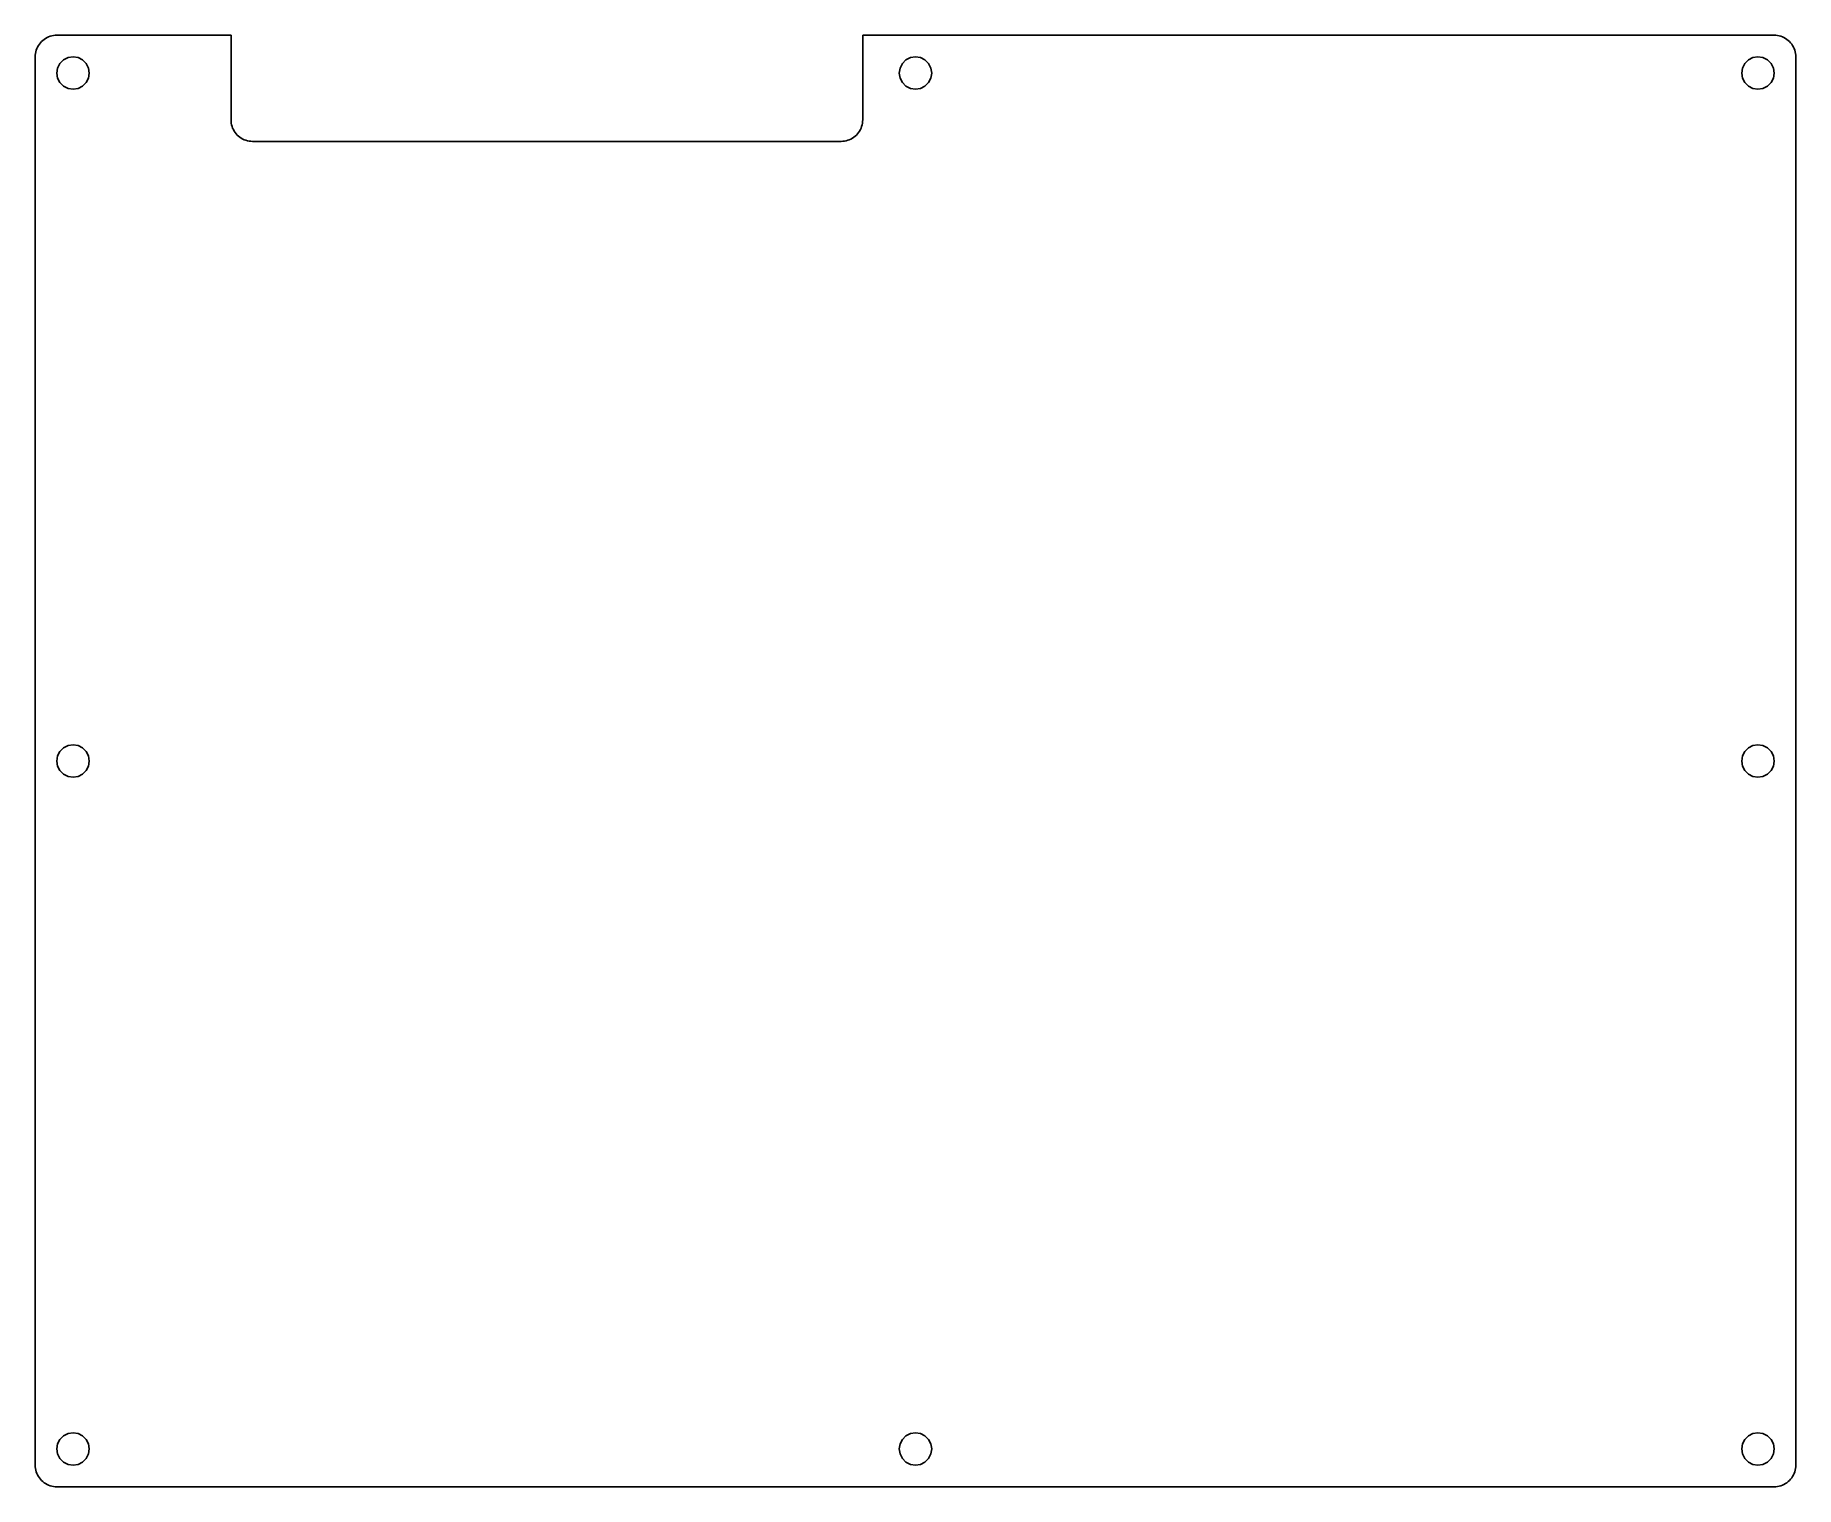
# Model space of a CAD drawing. Extents: x 0 to 163, y 0 to 134.
import ezdxf

# ---------------------------------------------------------------- set-up
doc = ezdxf.new("R2010")
doc.units = 0
doc.layers.get('0').update_dxf_attribs({"true_color": 0xffffff})

msp = doc.modelspace()

# ---------------------------------------------------------------- linework, layer by layer
at = {"color": 0}
for p, q in [((0.48, 133.55), (0.57, 133.67)), ((0.57, 133.67), (0.68, 133.79)), ((0.68, 133.79), (0.8, 133.9)), ((0.8, 133.9), (0.92, 133.99)), ((0.92, 133.99), (1.05, 134.08)), ((1.05, 134.08), (1.19, 134.16)), ((1.19, 134.16), (1.33, 134.22)), ((1.33, 134.22), (1.48, 134.28)), ((1.48, 134.28), (1.63, 134.32)), ((1.63, 134.32), (1.78, 134.35)), ((1.78, 134.35), (1.94, 134.37)), ((1.94, 134.37), (2.09, 134.38)), ((2.09, 134.38), (18.21, 134.38)), ((76.65, 126.55), (76.65, 134.37)), ((76.65, 134.37), (160.97, 134.37)), ((160.97, 134.37), (161.13, 134.37)), ((161.13, 134.37), (161.28, 134.35)), ((161.28, 134.35), (161.44, 134.32)), ((161.44, 134.32), (161.59, 134.28)), ((161.59, 134.28), (161.74, 134.22)), ((161.74, 134.22), (161.88, 134.16)), ((161.88, 134.16), (162.01, 134.08)), ((162.01, 134.08), (162.15, 133.99)), ((162.15, 133.99), (162.27, 133.9)), ((162.27, 133.9), (162.38, 133.79)), ((162.38, 133.79), (162.49, 133.67)), ((162.49, 133.67), (162.59, 133.55)), ((0.09, 2.07), (0.1, 132.37)), ((0.1, 132.53), (0.12, 132.69)), ((0.1, 132.37), (0.1, 132.53)), ((0.12, 132.69), (0.15, 132.84)), ((0.15, 132.84), (0.19, 132.99)), ((0.19, 132.99), (0.25, 133.14)), ((0.25, 133.14), (0.31, 133.28)), ((0.31, 133.28), (0.39, 133.42)), ((0.39, 133.42), (0.48, 133.55)), ((2.71, 132.09), (2.38, 131.75)), ((3.13, 132.3), (2.71, 132.09)), ((3.6, 132.37), (3.13, 132.3)), ((4.06, 132.3), (3.6, 132.37)), ((4.48, 132.09), (4.06, 132.3)), ((4.81, 131.75), (4.48, 132.09)), ((80.65, 132.09), (80.32, 131.75)), ((81.07, 132.3), (80.65, 132.09)), ((81.53, 132.37), (81.07, 132.3)), ((82, 132.3), (81.53, 132.37)), ((82.41, 132.09), (82, 132.3)), ((82.75, 131.75), (82.41, 132.09)), ((158.59, 132.09), (158.26, 131.75)), ((159.01, 132.3), (158.59, 132.09)), ((159.47, 132.37), (159.01, 132.3)), ((159.93, 132.3), (159.47, 132.37)), ((160.35, 132.09), (159.93, 132.3)), ((160.68, 131.75), (160.35, 132.09)), ((162.59, 133.55), (162.68, 133.42)), ((162.68, 133.42), (162.75, 133.28)), ((162.75, 133.28), (162.82, 133.14)), ((162.82, 133.14), (162.87, 132.99)), ((162.87, 132.99), (162.91, 132.84)), ((162.91, 132.84), (162.95, 132.69)), ((162.95, 132.69), (162.96, 132.53)), ((162.96, 132.53), (162.97, 132.37)), ((162.97, 132.37), (162.97, 2.07)), ((2.17, 131.34), (2.09, 130.87)), ((2.09, 130.87), (2.17, 130.41)), ((2.38, 131.75), (2.17, 131.34)), ((2.17, 130.41), (2.38, 129.99)), ((5.02, 131.34), (4.81, 131.75)), ((4.81, 129.99), (5.02, 130.41)), ((5.09, 130.87), (5.02, 131.34)), ((5.02, 130.41), (5.09, 130.87)), ((80.11, 131.34), (80.03, 130.87)), ((80.03, 130.87), (80.11, 130.41)), ((80.32, 131.75), (80.11, 131.34)), ((80.11, 130.41), (80.32, 129.99)), ((82.96, 131.34), (82.75, 131.75)), ((82.75, 129.99), (82.96, 130.41)), ((83.03, 130.87), (82.96, 131.34)), ((82.96, 130.41), (83.03, 130.87)), ((158.04, 131.34), (157.97, 130.87)), ((157.97, 130.87), (158.04, 130.41)), ((158.26, 131.75), (158.04, 131.34)), ((158.04, 130.41), (158.26, 129.99)), ((160.9, 131.34), (160.68, 131.75)), ((160.68, 129.99), (160.9, 130.41)), ((160.97, 130.87), (160.9, 131.34)), ((160.9, 130.41), (160.97, 130.87)), ((2.38, 129.99), (2.71, 129.66)), ((2.71, 129.66), (3.13, 129.45)), ((3.13, 129.45), (3.6, 129.37)), ((3.6, 129.37), (4.06, 129.45)), ((4.06, 129.45), (4.48, 129.66)), ((4.48, 129.66), (4.81, 129.99)), ((80.32, 129.99), (80.65, 129.66)), ((80.65, 129.66), (81.07, 129.45)), ((81.07, 129.45), (81.53, 129.37)), ((81.53, 129.37), (82, 129.45)), ((82, 129.45), (82.41, 129.66)), ((82.41, 129.66), (82.75, 129.99)), ((158.26, 129.99), (158.59, 129.66)), ((158.59, 129.66), (159.01, 129.45)), ((159.01, 129.45), (159.47, 129.37)), ((159.47, 129.37), (159.93, 129.45)), ((159.93, 129.45), (160.35, 129.66)), ((160.35, 129.66), (160.68, 129.99)), ((18.23, 126.24), (18.21, 126.39)), ((18.26, 126.08), (18.23, 126.24)), ((18.31, 125.93), (18.26, 126.08)), ((18.36, 125.78), (18.31, 125.93)), ((18.43, 125.64), (18.36, 125.78)), ((18.5, 125.51), (18.43, 125.64)), ((18.59, 125.37), (18.5, 125.51)), ((76.35, 125.51), (76.27, 125.37)), ((76.43, 125.64), (76.35, 125.51)), ((76.5, 125.78), (76.43, 125.64)), ((76.55, 125.93), (76.5, 125.78)), ((76.59, 126.08), (76.55, 125.93)), ((76.62, 126.24), (76.59, 126.08)), ((76.64, 126.39), (76.62, 126.24)), ((76.65, 126.55), (76.64, 126.39)), ((18.69, 125.25), (18.59, 125.37)), ((18.79, 125.13), (18.69, 125.25)), ((18.91, 125.03), (18.79, 125.13)), ((19.03, 124.93), (18.91, 125.03)), ((19.16, 124.84), (19.03, 124.93)), ((19.3, 124.77), (19.16, 124.84)), ((19.44, 124.7), (19.3, 124.77)), ((19.59, 124.65), (19.44, 124.7)), ((19.74, 124.61), (19.59, 124.65)), ((19.9, 124.57), (19.74, 124.61)), ((20.05, 124.56), (19.9, 124.57)), ((20.21, 124.55), (20.05, 124.56)), ((74.81, 124.56), (74.65, 124.55)), ((74.96, 124.57), (74.81, 124.56)), ((75.12, 124.61), (74.96, 124.57)), ((75.27, 124.65), (75.12, 124.61)), ((75.41, 124.7), (75.27, 124.65)), ((75.56, 124.77), (75.41, 124.7)), ((75.69, 124.84), (75.56, 124.77)), ((75.82, 124.93), (75.69, 124.84)), ((75.95, 125.03), (75.82, 124.93)), ((76.06, 125.13), (75.95, 125.03)), ((76.17, 125.25), (76.06, 125.13)), ((76.27, 125.37), (76.17, 125.25)), ((2.71, 68.44), (2.38, 68.11)), ((3.13, 68.65), (2.71, 68.44)), ((3.6, 68.72), (3.13, 68.65)), ((4.06, 68.65), (3.6, 68.72)), ((4.48, 68.44), (4.06, 68.65)), ((4.81, 68.11), (4.48, 68.44)), ((158.59, 68.44), (158.26, 68.11)), ((159.01, 68.65), (158.59, 68.44)), ((159.47, 68.72), (159.01, 68.65)), ((159.93, 68.65), (159.47, 68.72)), ((160.35, 68.44), (159.93, 68.65)), ((160.68, 68.11), (160.35, 68.44)), ((2.17, 67.69), (2.09, 67.22)), ((2.09, 67.22), (2.17, 66.76)), ((2.38, 68.11), (2.17, 67.69)), ((5.02, 67.69), (4.81, 68.11)), ((5.09, 67.22), (5.02, 67.69)), ((5.02, 66.76), (5.09, 67.22)), ((158.04, 67.69), (157.97, 67.22)), ((157.97, 67.22), (158.04, 66.76)), ((158.26, 68.11), (158.04, 67.69)), ((160.9, 67.69), (160.68, 68.11)), ((160.97, 67.22), (160.9, 67.69)), ((160.9, 66.76), (160.97, 67.22)), ((2.17, 66.76), (2.38, 66.34)), ((2.38, 66.34), (2.71, 66.01)), ((2.71, 66.01), (3.13, 65.8)), ((3.13, 65.8), (3.6, 65.72)), ((3.6, 65.72), (4.06, 65.8)), ((4.06, 65.8), (4.48, 66.01)), ((4.48, 66.01), (4.81, 66.34)), ((4.81, 66.34), (5.02, 66.76)), ((158.04, 66.76), (158.26, 66.34)), ((158.26, 66.34), (158.59, 66.01)), ((158.59, 66.01), (159.01, 65.8)), ((159.01, 65.8), (159.47, 65.72)), ((159.47, 65.72), (159.93, 65.8)), ((159.93, 65.8), (160.35, 66.01)), ((160.35, 66.01), (160.68, 66.34)), ((160.68, 66.34), (160.9, 66.76)), ((3.13, 5), (2.71, 4.79)), ((3.6, 5.07), (3.13, 5)), ((4.06, 5), (3.6, 5.07)), ((4.48, 4.79), (4.06, 5)), ((81.07, 5), (80.65, 4.79)), ((81.53, 5.07), (81.07, 5)), ((82, 5), (81.53, 5.07)), ((82.41, 4.79), (82, 5)), ((159.01, 5), (158.59, 4.79)), ((159.47, 5.07), (159.01, 5)), ((159.93, 5), (159.47, 5.07)), ((160.35, 4.79), (159.93, 5)), ((2.17, 4.04), (2.09, 3.57)), ((2.09, 3.57), (2.17, 3.11)), ((2.38, 4.46), (2.17, 4.04)), ((2.71, 4.79), (2.38, 4.46)), ((4.81, 4.46), (4.48, 4.79)), ((5.02, 4.04), (4.81, 4.46)), ((5.09, 3.57), (5.02, 4.04)), ((5.02, 3.11), (5.09, 3.57)), ((80.11, 4.04), (80.03, 3.57)), ((80.03, 3.57), (80.11, 3.11)), ((80.32, 4.46), (80.11, 4.04)), ((80.65, 4.79), (80.32, 4.46)), ((82.75, 4.46), (82.41, 4.79)), ((82.96, 4.04), (82.75, 4.46)), ((83.03, 3.57), (82.96, 4.04)), ((82.96, 3.11), (83.03, 3.57)), ((158.04, 4.04), (157.97, 3.57)), ((157.97, 3.57), (158.04, 3.11)), ((158.26, 4.46), (158.04, 4.04)), ((158.59, 4.79), (158.26, 4.46)), ((160.68, 4.46), (160.35, 4.79)), ((160.9, 4.04), (160.68, 4.46)), ((160.97, 3.57), (160.9, 4.04)), ((160.9, 3.11), (160.97, 3.57)), ((0.1, 1.92), (0.09, 2.07)), ((0.12, 1.76), (0.1, 1.92)), ((0.15, 1.61), (0.12, 1.76)), ((2.17, 3.11), (2.38, 2.69)), ((2.38, 2.69), (2.71, 2.36)), ((2.71, 2.36), (3.13, 2.15)), ((3.13, 2.15), (3.6, 2.07)), ((3.6, 2.07), (4.06, 2.15)), ((4.06, 2.15), (4.48, 2.36)), ((4.48, 2.36), (4.81, 2.69)), ((4.81, 2.69), (5.02, 3.11)), ((80.11, 3.11), (80.32, 2.69)), ((80.32, 2.69), (80.65, 2.36)), ((80.65, 2.36), (81.07, 2.15)), ((81.07, 2.15), (81.53, 2.07)), ((81.53, 2.07), (82, 2.15)), ((82, 2.15), (82.41, 2.36)), ((82.41, 2.36), (82.75, 2.69)), ((82.75, 2.69), (82.96, 3.11)), ((158.04, 3.11), (158.26, 2.69)), ((158.26, 2.69), (158.59, 2.36)), ((158.59, 2.36), (159.01, 2.15)), ((159.01, 2.15), (159.47, 2.07)), ((159.47, 2.07), (159.93, 2.15)), ((159.93, 2.15), (160.35, 2.36)), ((160.35, 2.36), (160.68, 2.69)), ((160.68, 2.69), (160.9, 3.11)), ((162.95, 1.76), (162.91, 1.61)), ((162.96, 1.92), (162.95, 1.76)), ((162.97, 2.07), (162.96, 1.92)), ((0.19, 1.46), (0.15, 1.61)), ((0.25, 1.31), (0.19, 1.46)), ((0.31, 1.17), (0.25, 1.31)), ((0.39, 1.03), (0.31, 1.17)), ((0.48, 0.9), (0.39, 1.03)), ((0.57, 0.78), (0.48, 0.9)), ((0.68, 0.66), (0.57, 0.78)), ((0.8, 0.55), (0.68, 0.66)), ((0.92, 0.45), (0.8, 0.55)), ((1.05, 0.37), (0.92, 0.45)), ((1.19, 0.29), (1.05, 0.37)), ((1.33, 0.23), (1.19, 0.29)), ((1.48, 0.17), (1.33, 0.23)), ((1.63, 0.13), (1.48, 0.17)), ((1.78, 0.1), (1.63, 0.13)), ((1.94, 0.08), (1.78, 0.1)), ((2.09, 0.07), (1.94, 0.08)), ((160.97, 0.07), (2.09, 0.07)), ((161.13, 0.08), (160.97, 0.07)), ((161.28, 0.1), (161.13, 0.08)), ((161.44, 0.13), (161.28, 0.1)), ((161.59, 0.17), (161.44, 0.13)), ((161.74, 0.23), (161.59, 0.17)), ((161.88, 0.29), (161.74, 0.23)), ((162.01, 0.37), (161.88, 0.29)), ((162.15, 0.45), (162.01, 0.37)), ((162.27, 0.55), (162.15, 0.45)), ((162.38, 0.66), (162.27, 0.55)), ((162.49, 0.78), (162.38, 0.66)), ((162.59, 0.9), (162.49, 0.78)), ((162.68, 1.03), (162.59, 0.9)), ((162.75, 1.17), (162.68, 1.03)), ((162.82, 1.31), (162.75, 1.17)), ((162.87, 1.46), (162.82, 1.31)), ((162.91, 1.61), (162.87, 1.46))]:
    msp.add_line(p, q, dxfattribs=at)
for p, q in [((18.21, 126.39), (18.21, 134.38)), ((74.65, 124.55), (20.21, 124.55))]:
    msp.add_line(p, q)

doc.saveas('drawing.dxf')
